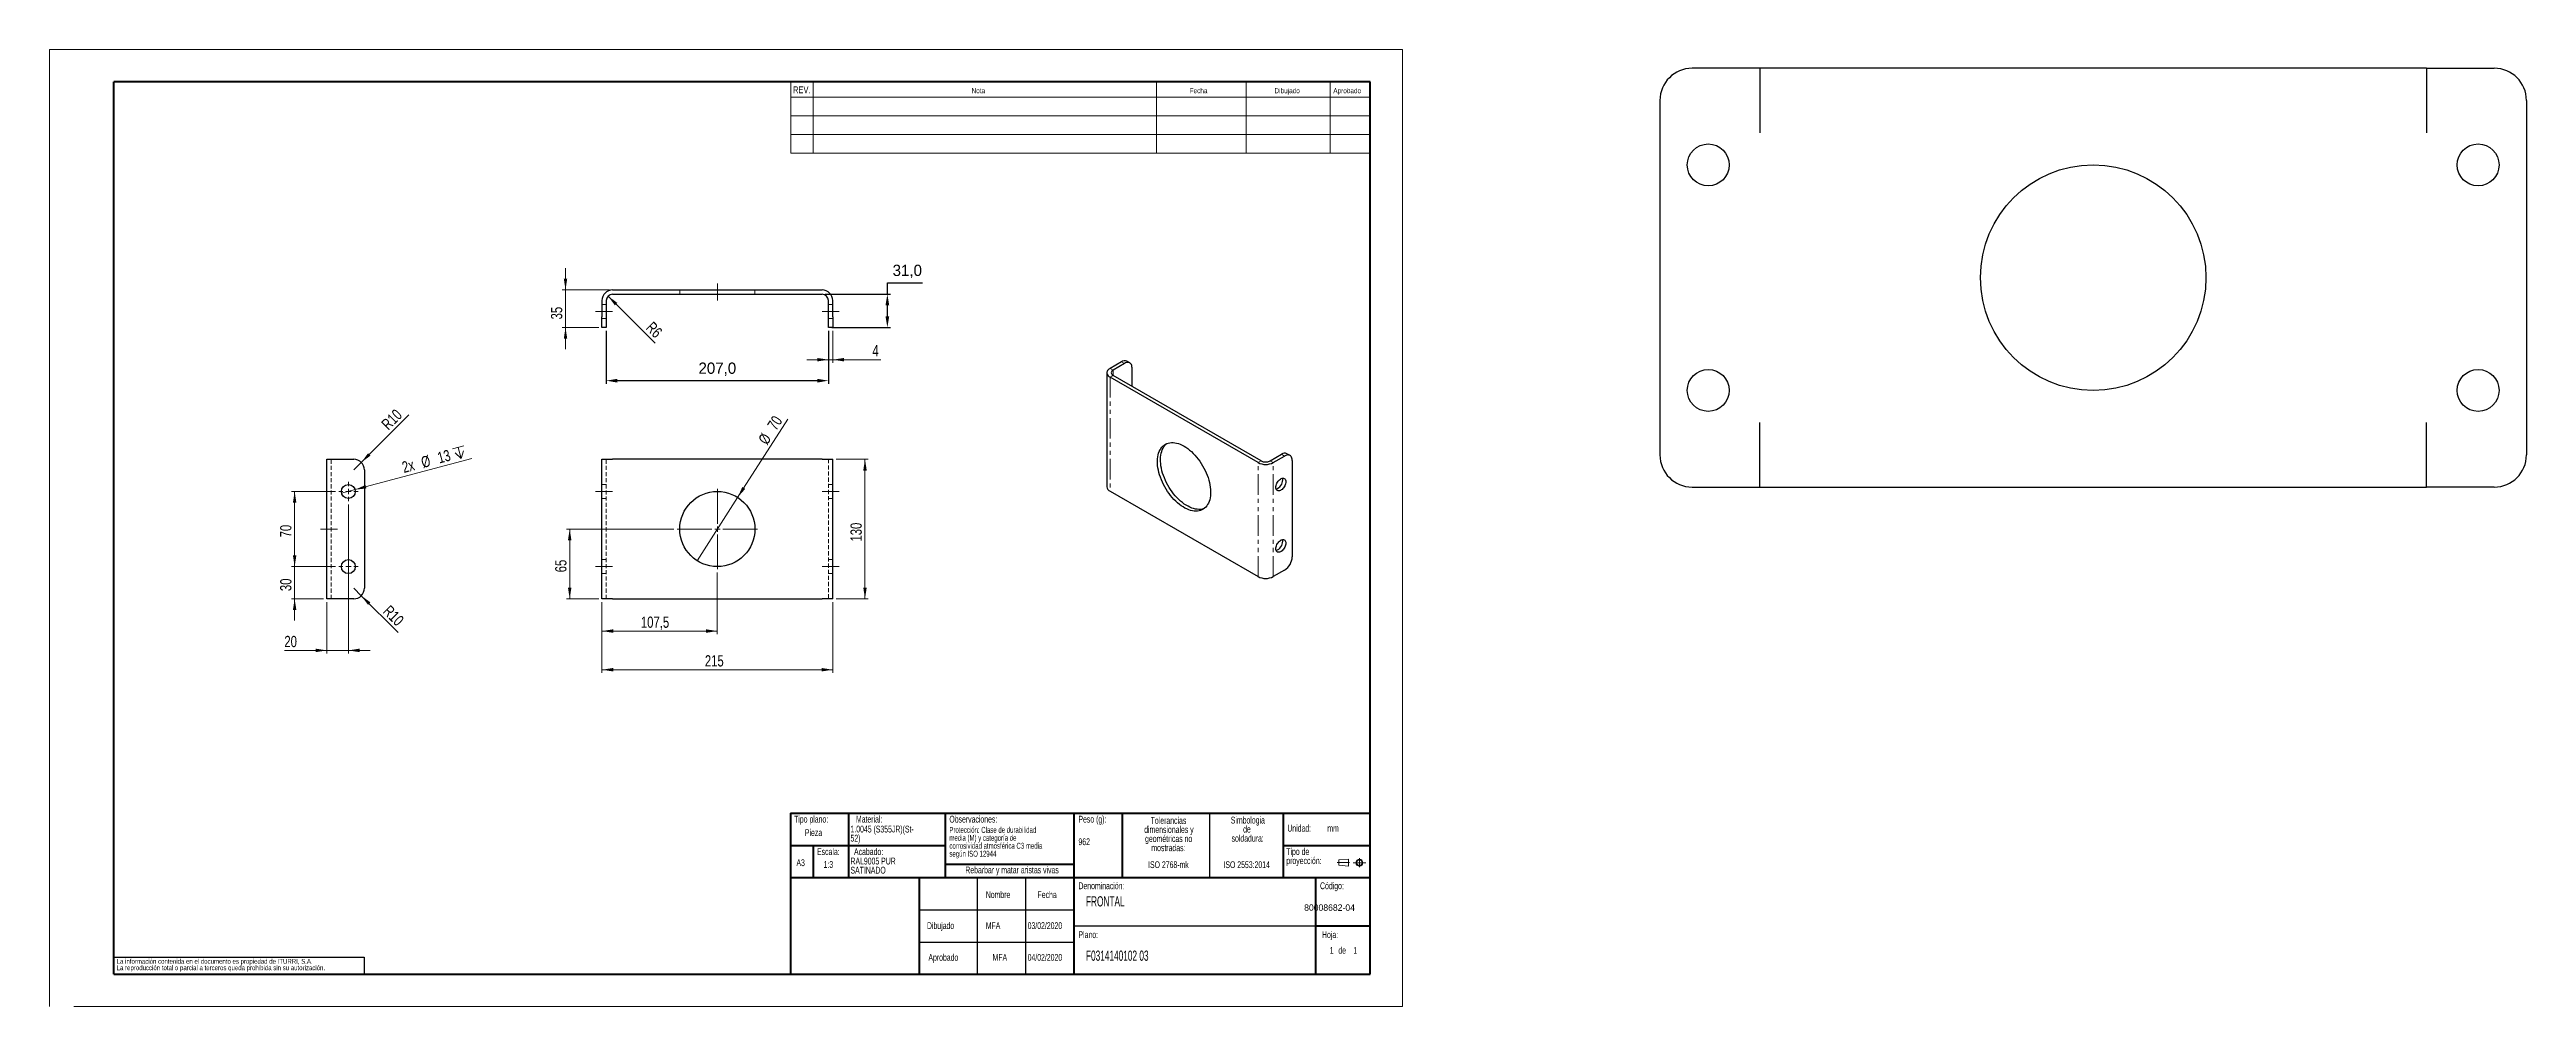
# Model space of a CAD drawing. Header units: millimetres. Extents: x 0 to 769, y 0 to 297.
import ezdxf

# ---------------------------------------------------------------- set-up
doc = ezdxf.new("R2010")
doc.units = ezdxf.units.MM
doc.header["$PDSIZE"] = -1
for name, pattern in [('CENTERX2', [20.32, 12.7, -2.54, 2.54, -2.54]), ('HIDDEN', [1.905, 1.27, -0.635]), ('PHANTOM', [12.7, 6.35, -1.27, 1.27, -1.27, 1.27, -1.27])]:
    doc.linetypes.add(name, pattern=pattern)
doc.layers.add('MARCADO', color=5, linetype='Continuous')
doc.layers.add('SLD-0', color=179, linetype='Continuous')
doc.styles.add('SLDTEXTSTYLE0', font='TXT', dxfattribs={"width": 0.605})
doc.styles.add('SLDTEXTSTYLE1', font='TXT', dxfattribs={"width": 0.75})
doc.dimstyles.new('ISO-25', dxfattribs={"dimtxt": 2.5, "dimasz": 2.5, "dimexe": 1.25, "dimexo": 0.625, "dimtad": 1, "dimtxsty": 'Standard', "dimcen": 2.5, "dimadec": 0, "dimazin": 0, "dimtfac": 1, "dimtmove": 0, "dimatfit": 3, "dimfxl": 1, "dimarcsym": 0})
doc.dimstyles.new('SLDDIMSTYLE0', dxfattribs={"dimtxt": 3.5, "dimasz": 3.5, "dimexe": 0, "dimexo": 0.0625, "dimgap": 0.875, "dimtad": 1, "dimdec": 1, "dimlfac": 3, "dimrnd": 1e-09, "dimzin": 12, "dimdsep": 46, "dimtxsty": 'SLDTEXTSTYLE1', "dimsah": 1, "dimcen": 0, "dimadec": 0, "dimazin": 3, "dimtfac": 1, "dimtdec": 1, "dimtofl": 0, "dimtmove": 1, "dimatfit": 3, "dimfxl": 1, "dimfrac": 2, "dimtolj": 1, "dimtzin": 12, "dimarcsym": 0})
doc.dimstyles.new('SLDDIMSTYLE1', dxfattribs={"dimtxt": 3.5, "dimasz": 3.5, "dimexe": 0, "dimexo": 0.0625, "dimgap": 0.875, "dimtad": 1, "dimdec": 1, "dimlfac": 3, "dimrnd": 1e-09, "dimzin": 12, "dimdsep": 46, "dimtxsty": 'SLDTEXTSTYLE1', "dimsah": 1, "dimcen": 0.09, "dimadec": 0, "dimazin": 3, "dimtfac": 1, "dimtdec": 1, "dimtmove": 0, "dimatfit": 0, "dimfxl": 1, "dimfrac": 2, "dimtolj": 1, "dimtzin": 12, "dimarcsym": 0})
doc.dimstyles.new('SLDDIMSTYLE2', dxfattribs={"dimtxt": 3.5, "dimasz": 3.5, "dimexe": 0, "dimexo": 0.0625, "dimgap": 0.875, "dimtad": 1, "dimdec": 1, "dimlfac": 3, "dimrnd": 1e-09, "dimzin": 12, "dimdsep": 46, "dimtxsty": 'SLDTEXTSTYLE1', "dimsah": 1, "dimcen": 0.09, "dimadec": 0, "dimazin": 3, "dimtfac": 1, "dimtdec": 1, "dimtofl": 0, "dimtmove": 0, "dimatfit": 3, "dimfxl": 1, "dimfrac": 2, "dimtolj": 1, "dimtzin": 12, "dimarcsym": 0})
doc.dimstyles.new('SLDDIMSTYLE3', dxfattribs={"dimtxt": 3.5, "dimasz": 3.5, "dimexe": 0, "dimexo": 0.0625, "dimgap": 0.875, "dimtad": 1, "dimdec": 1, "dimlfac": 3, "dimrnd": 1e-09, "dimzin": 12, "dimdsep": 46, "dimtxsty": 'SLDTEXTSTYLE1', "dimblk1": 'NONE', "dimsah": 1, "dimcen": 0, "dimadec": 0, "dimazin": 3, "dimtfac": 1, "dimtdec": 1, "dimtmove": 0, "dimatfit": 3, "dimldrblk": 'NONE', "dimfxl": 1, "dimfrac": 2, "dimtolj": 1, "dimtzin": 12, "dimarcsym": 0})
doc.dimstyles.new('SLDDIMSTYLE4', dxfattribs={"dimtxt": 3.5, "dimasz": 3.5, "dimexe": 0, "dimexo": 0.0625, "dimgap": 0.875, "dimtad": 1, "dimdec": 1, "dimlfac": 3, "dimrnd": 1e-09, "dimzin": 12, "dimdsep": 46, "dimtxsty": 'SLDTEXTSTYLE1', "dimsah": 1, "dimcen": 0, "dimadec": 0, "dimazin": 3, "dimtfac": 1, "dimtdec": 1, "dimtofl": 0, "dimtmove": 0, "dimatfit": 3, "dimfxl": 1, "dimfrac": 2, "dimtolj": 1, "dimtzin": 12, "dimarcsym": 0})
doc.dimstyles.new('SLDDIMSTYLE5', dxfattribs={"dimtxt": 3.5, "dimasz": 3.5, "dimexe": 0, "dimexo": 0.0625, "dimgap": 0.875, "dimtad": 1, "dimdec": 1, "dimlfac": 3, "dimrnd": 1e-09, "dimzin": 12, "dimdsep": 46, "dimtxsty": 'SLDTEXTSTYLE1', "dimblk1": 'NONE', "dimsah": 1, "dimcen": 0, "dimadec": 0, "dimazin": 3, "dimtfac": 1, "dimtdec": 1, "dimtmove": 0, "dimatfit": 3, "dimldrblk": 'NONE', "dimfxl": 1, "dimfrac": 2, "dimtolj": 1, "dimtzin": 12, "dimarcsym": 0})

# ---------------------------------------------------------------- blocks, each defined once
blk = doc.blocks.new('Bloque3')
at = {"color": 7, "linetype": 'CENTERX2', "lineweight": 18}
for p, q in [((397.92, 130.06), (394.8, 130.06)), ((398.88, 130.02), (402.16, 130.02)), ((400.52, 128.85), (400.52, 131.19))]:
    blk.add_line(p, q, dxfattribs=at)
at = {"color": 7, "linetype": 'Continuous', "lineweight": 18}
for p, q in [((397.68, 130.95), (395.23, 130.77)), ((395.23, 130.77), (395.23, 129.34)), ((397.68, 129.16), (395.23, 129.34)), ((397.68, 130.95), (397.68, 129.16))]:
    blk.add_line(p, q, dxfattribs=at)
for radius in [0.892, 0.713]:
    blk.add_circle((400.52, 130.02), radius, dxfattribs=at)
blk = doc.blocks.new('SW_NOTE_0')
at = {"layer": 'SLD-0', "color": 0, "attachment_point": 2, "style": 'SLDTEXTSTYLE0'}
for s, insert, char_height in [('dimensionales y', (7.54, -0.09), 2.1167), ('Tolerancias', (7.41, 2.73), 2.1167), ('geométricas no', (7.46, -2.92), 2.1167), ('mostradas:', (7.38, -5.74), 2.117)]:
    blk.add_mtext(s, dxfattribs=dict(at, insert=insert, char_height=char_height))
blk = doc.blocks.new('SW_NOTE_0_1')
at = {"layer": 'SLD-0', "color": 0, "attachment_point": 1, "style": 'SLDTEXTSTYLE0'}
for s, insert, char_height in [('Tipo de', (0, 2.73), 2.117), ('proyección:', (0, -0.09), 2.1167)]:
    blk.add_mtext(s, dxfattribs=dict(at, insert=insert, char_height=char_height))
blk = doc.blocks.new('SW_NOTE_0_2')
at = {"layer": 'SLD-0', "color": 0, "char_height": 2.117, "attachment_point": 2, "style": 'SLDTEXTSTYLE0'}
for s, insert in [('Simbologia', (7.11, 2.73)), ('de', (6.84, -0.09)), ('soldadura:', (7.06, -2.92))]:
    blk.add_mtext(s, dxfattribs=dict(at, insert=insert))
blk = doc.blocks.new('SW_NOTE_0_3')
at = {"layer": 'SLD-0', "color": 0, "attachment_point": 1, "style": 'SLDTEXTSTYLE0'}
for s, insert, char_height in [('52)', (0, -0.09), 2.117), ('1.0045 (S355JR)(St-', (0, 2.73), 2.1167)]:
    blk.add_mtext(s, dxfattribs=dict(at, insert=insert, char_height=char_height))
blk = doc.blocks.new('SW_NOTE_0_4')
at = {"layer": 'SLD-0', "color": 0, "char_height": 1.5, "attachment_point": 1, "style": 'SLDTEXTSTYLE1'}
for s, insert in [('La información contenida en el documento es propiedad de ITURRI, S.A.', (0, 1.93)), ('La reproducción total o parcial a terceros queda prohibida sin su autorización.', (0, -0.07))]:
    blk.add_mtext(s, dxfattribs=dict(at, insert=insert))
blk = doc.blocks.new('SW_NOTE_0_5')
at = {"layer": 'SLD-0', "color": 0, "attachment_point": 1, "style": 'SLDTEXTSTYLE0'}
for s, insert, char_height in [('RAL9005 PUR', (0, 2.73), 2.1167), ('SATINADO', (0, -0.09), 2.117)]:
    blk.add_mtext(s, dxfattribs=dict(at, insert=insert, char_height=char_height))
blk = doc.blocks.new('SW_NOTE_0_6')
at = {"layer": 'SLD-0', "color": 0, "attachment_point": 2, "style": 'SLDTEXTSTYLE0'}
for s, insert, char_height in [('dimensionales y', (7.54, -0.09), 2.1167), ('Tolerancias', (7.41, 2.73), 2.1167), ('geométricas no', (7.46, -2.92), 2.1167), ('mostradas:', (7.38, -5.74), 2.117)]:
    blk.add_mtext(s, dxfattribs=dict(at, insert=insert, char_height=char_height))
blk = doc.blocks.new('SW_NOTE_0_7')
at = {"layer": 'SLD-0', "color": 0, "attachment_point": 1, "style": 'SLDTEXTSTYLE0'}
for s, insert, char_height in [('Tipo de', (0, 2.73), 2.117), ('proyección:', (0, -0.09), 2.1167)]:
    blk.add_mtext(s, dxfattribs=dict(at, insert=insert, char_height=char_height))
blk = doc.blocks.new('SW_NOTE_0_8')
at = {"layer": 'SLD-0', "color": 0, "char_height": 2.117, "attachment_point": 2, "style": 'SLDTEXTSTYLE0'}
for s, insert in [('Simbologia', (7.11, 2.73)), ('de', (6.84, -0.09)), ('soldadura:', (7.06, -2.92))]:
    blk.add_mtext(s, dxfattribs=dict(at, insert=insert))
blk = doc.blocks.new('SW_NOTE_0_9')
at = {"layer": 'SLD-0', "color": 0, "attachment_point": 1, "style": 'SLDTEXTSTYLE0'}
for s, insert, char_height in [('52)', (0, -0.09), 2.117), ('1.0045 (S355JR)(St-', (0, 2.73), 2.1167)]:
    blk.add_mtext(s, dxfattribs=dict(at, insert=insert, char_height=char_height))
blk = doc.blocks.new('SW_NOTE_0_10')
at = {"layer": 'SLD-0', "color": 0, "char_height": 1.5, "attachment_point": 1, "style": 'SLDTEXTSTYLE1'}
for s, insert in [('La información contenida en el documento es propiedad de ITURRI, S.A.', (0, 1.93)), ('La reproducción total o parcial a terceros queda prohibida sin su autorización.', (0, -0.07))]:
    blk.add_mtext(s, dxfattribs=dict(at, insert=insert))
blk = doc.blocks.new('SW_NOTE_0_11')
at = {"layer": 'SLD-0', "color": 0, "attachment_point": 1, "style": 'SLDTEXTSTYLE0'}
for s, insert, char_height in [('RAL9005 PUR', (0, 2.73), 2.1167), ('SATINADO', (0, -0.09), 2.117)]:
    blk.add_mtext(s, dxfattribs=dict(at, insert=insert, char_height=char_height))
blk = doc.blocks.new('SW_NOTE_0_12')
at = {"layer": 'SLD-0', "color": 0, "char_height": 1.8521, "attachment_point": 1, "style": 'SLDTEXTSTYLE0'}
for s, insert in [('media (M) y categoría de', (0, -0.08)), ('Protección: Clase de durabilidad', (0, 2.39)), ('según ISO 12944', (0, -5.02)), ('corrosividad atmosférica C3 media', (0, -2.55))]:
    blk.add_mtext(s, dxfattribs=dict(at, insert=insert))
blk = doc.blocks.new('_D')
at = {"color": 7, "linetype": 'Continuous', "lineweight": 0, "transparency": 16777216}
blk.add_line((173.39, 220.48), (187.99, 205.83), dxfattribs=at)
at = {"color": 7, "linetype": 'Continuous', "lineweight": 18, "transparency": 16777216}
blk.add_solid([(173.39, 220.48), (175.48, 217.62), (176.24, 218.38)], dxfattribs=at)
at = {"color": 7, "linetype": 'Continuous', "lineweight": 18, "transparency": 16777216, "insert": (187.35, 212.85), "char_height": 3.5, "attachment_point": 1, "rotation": 315, "style": 'SLDTEXTSTYLE1'}
blk.add_mtext('R6', dxfattribs=at)
blk = doc.blocks.new('_D_1')
at = {"color": 7, "linetype": 'Continuous', "lineweight": 0, "transparency": 16777216}
for p, q in [((241.8, 209.74), (241.8, 199.74)), ((243.14, 209.74), (243.14, 199.74)), ((241.8, 200.74), (235.07, 200.74)), ((241.8, 200.74), (243.14, 200.74)), ((243.14, 200.74), (258.01, 200.74))]:
    blk.add_line(p, q, dxfattribs=at)
at = {"color": 7, "linetype": 'Continuous', "lineweight": 18, "transparency": 16777216}
for points in [[(241.8, 200.74), (238.3, 201.27), (238.3, 200.2)], [(243.14, 200.74), (246.64, 200.2), (246.64, 201.27)]]:
    blk.add_solid(points, dxfattribs=at)
at = {"color": 7, "linetype": 'Continuous', "lineweight": 18, "transparency": 16777216, "insert": (255.42, 205.25), "char_height": 3.5, "attachment_point": 1, "style": 'SLDTEXTSTYLE1'}
blk.add_mtext('4', dxfattribs=at)
blk = doc.blocks.new('_D_2')
at = {"color": 7, "linetype": 'Continuous', "lineweight": 0, "transparency": 16777216}
for p, q in [((160.17, 222.4), (160.17, 229.13)), ((173.8, 222.4), (159.17, 222.4)), ((160.17, 222.4), (160.17, 210.74)), ((170.47, 210.74), (159.17, 210.74)), ((160.17, 210.74), (160.17, 204.01))]:
    blk.add_line(p, q, dxfattribs=at)
at = {"color": 7, "linetype": 'Continuous', "lineweight": 18, "transparency": 16777216}
for points in [[(160.17, 222.4), (160.71, 225.9), (159.64, 225.9)], [(160.17, 210.74), (159.64, 207.24), (160.71, 207.24)]]:
    blk.add_solid(points, dxfattribs=at)
at = {"color": 7, "linetype": 'Continuous', "lineweight": 18, "transparency": 16777216, "insert": (155.66, 213.24), "char_height": 3.5, "attachment_point": 1, "rotation": 90, "style": 'SLDTEXTSTYLE1'}
blk.add_mtext('35', dxfattribs=at)
blk = doc.blocks.new('_D_3')
at = {"color": 7, "linetype": 'Continuous', "lineweight": 0, "transparency": 16777216}
for p, q in [((244.14, 169.84), (254.14, 169.84)), ((253.14, 169.84), (253.14, 126.51)), ((244.14, 126.51), (254.14, 126.51))]:
    blk.add_line(p, q, dxfattribs=at)
at = {"color": 7, "linetype": 'Continuous', "lineweight": 18, "transparency": 16777216}
for points in [[(253.14, 169.84), (252.6, 166.34), (253.68, 166.34)], [(253.14, 126.51), (253.68, 130.01), (252.6, 130.01)]]:
    blk.add_solid(points, dxfattribs=at)
at = {"color": 7, "linetype": 'Continuous', "lineweight": 18, "transparency": 16777216, "insert": (248.63, 144.29), "char_height": 3.5, "attachment_point": 1, "rotation": 90, "style": 'SLDTEXTSTYLE1'}
blk.add_mtext('130', dxfattribs=at)
blk = doc.blocks.new('_D_4')
at = {"color": 7, "linetype": 'Continuous', "lineweight": 0, "transparency": 16777216}
for p, q in [((171.47, 125.51), (171.47, 103.51)), ((243.14, 125.51), (243.14, 103.51)), ((171.47, 104.51), (243.14, 104.51))]:
    blk.add_line(p, q, dxfattribs=at)
at = {"color": 7, "linetype": 'Continuous', "lineweight": 18, "transparency": 16777216}
for points in [[(171.47, 104.51), (174.97, 103.97), (174.97, 105.05)], [(243.14, 104.51), (239.64, 105.05), (239.64, 103.97)]]:
    blk.add_solid(points, dxfattribs=at)
at = {"color": 7, "linetype": 'Continuous', "lineweight": 18, "transparency": 16777216, "insert": (203.43, 109.02), "char_height": 3.5, "attachment_point": 1, "style": 'SLDTEXTSTYLE1'}
blk.add_mtext('215', dxfattribs=at)
blk = doc.blocks.new('_D_5')
at = {"color": 7, "linetype": 'Continuous', "lineweight": 0, "transparency": 16777216}
for p, q in [((193.8, 148.17), (160.47, 148.17)), ((161.47, 148.17), (161.47, 126.51)), ((170.47, 126.51), (160.47, 126.51))]:
    blk.add_line(p, q, dxfattribs=at)
at = {"color": 7, "linetype": 'Continuous', "lineweight": 18, "transparency": 16777216}
for points in [[(161.47, 148.17), (160.93, 144.67), (162.01, 144.67)], [(161.47, 126.51), (162.01, 130.01), (160.93, 130.01)]]:
    blk.add_solid(points, dxfattribs=at)
at = {"color": 7, "linetype": 'Continuous', "lineweight": 18, "transparency": 16777216, "insert": (156.96, 134.75), "char_height": 3.5, "attachment_point": 1, "rotation": 90, "style": 'SLDTEXTSTYLE1'}
blk.add_mtext('65', dxfattribs=at)
blk = doc.blocks.new('_D_6')
at = {"color": 7, "linetype": 'Continuous', "lineweight": 0, "transparency": 16777216}
for p, q in [((207.3, 134.67), (207.3, 115.51)), ((171.47, 125.51), (171.47, 115.51)), ((171.47, 116.51), (207.3, 116.51))]:
    blk.add_line(p, q, dxfattribs=at)
at = {"color": 7, "linetype": 'Continuous', "lineweight": 18, "transparency": 16777216}
for points in [[(171.47, 116.51), (174.97, 115.97), (174.97, 117.05)], [(207.3, 116.51), (203.8, 117.05), (203.8, 115.97)]]:
    blk.add_solid(points, dxfattribs=at)
at = {"color": 7, "linetype": 'Continuous', "lineweight": 18, "transparency": 16777216, "insert": (183.57, 121.02), "char_height": 3.5, "attachment_point": 1, "style": 'SLDTEXTSTYLE1'}
blk.add_mtext('107,5', dxfattribs=at)
blk = doc.blocks.new('_D_7')
at = {"color": 7, "linetype": 'Continuous', "lineweight": 0, "transparency": 16777216}
for q in [(229.23, 182.31), (201, 138.36)]:
    blk.add_line((213.61, 157.99), q, dxfattribs=at)
at = {"color": 7, "linetype": 'Continuous', "lineweight": 18, "transparency": 16777216}
blk.add_solid([(213.61, 157.99), (215.95, 160.64), (215.05, 161.23)], dxfattribs=at)
at = {"color": 7, "linetype": 'Continuous', "lineweight": 18, "transparency": 16777216, "char_height": 3.5, "attachment_point": 1, "rotation": 57.28274, "style": 'SLDTEXTSTYLE1'}
for s, insert in [('%%c', (219.8, 175.95)), ('70', (222.61, 180.42))]:
    blk.add_mtext(s, dxfattribs=dict(at, insert=insert))
blk = doc.blocks.new('_None')
blk = doc.blocks.new('SW_CENTERMARKSYMBOL_0')
at = {"color": 0, "linetype": 'Continuous', "lineweight": 18}
for p, q in [((0, 1.67), (0, 12.5)), ((-1.67, 0), (-12.5, 0)), ((0, 0), (-0.83, 0)), ((0, 0), (0, 0.83)), ((0, 0), (0, -0.83)), ((0, 0), (0.83, 0)), ((1.67, 0), (12.5, 0)), ((0, -1.67), (0, -12.5))]:
    blk.add_line(p, q, dxfattribs=at)
blk = doc.blocks.new('_D_8')
at = {"color": 7, "linetype": 'Continuous', "lineweight": 0, "transparency": 16777216}
for q in [(94.42, 129.84), (108.24, 116.02)]:
    blk.add_line((96.78, 127.48), q, dxfattribs=at)
at = {"color": 7, "linetype": 'Continuous', "lineweight": 18, "transparency": 16777216}
blk.add_solid([(96.78, 127.48), (98.88, 124.63), (99.64, 125.39)], dxfattribs=at)
at = {"color": 7, "linetype": 'Continuous', "lineweight": 18, "transparency": 16777216, "insert": (105.74, 124.84), "char_height": 3.5, "attachment_point": 1, "rotation": 315, "style": 'SLDTEXTSTYLE1'}
blk.add_mtext('R10', dxfattribs=at)
blk = doc.blocks.new('SW_SYMBOL_HOLE_DEPTH')
at = {"color": 0, "linetype": 'Continuous', "lineweight": 18}
for p, q in [((0, 875), (800, 875)), ((100, 555), (400, 75)), ((400, 875), (400, 75)), ((700, 555), (400, 75))]:
    blk.add_line(p, q, dxfattribs=at)
blk = doc.blocks.new('_D_9')
at = {"color": 7, "linetype": 'Continuous', "lineweight": 0, "transparency": 16777216}
for q in [(131.11, 170.12), (90.67, 159.28)]:
    blk.add_line((94.85, 160.4), q, dxfattribs=at)
at = {"color": 7, "linetype": 'Continuous', "lineweight": 18, "transparency": 16777216}
blk.add_solid([(94.85, 160.4), (98.37, 160.79), (98.09, 161.83)], dxfattribs=at)
at = {"color": 7, "linetype": 'Continuous', "lineweight": 18, "transparency": 16777216, "xscale": 0.004470703125, "yscale": 0.004470703125, "zscale": 0.004470703125, "rotation": 15.00000000000001}
blk.add_blockref('SW_SYMBOL_HOLE_DEPTH', (126.15, 169.28), dxfattribs=at)
at = {"color": 7, "linetype": 'Continuous', "lineweight": 18, "transparency": 16777216, "char_height": 3.5, "attachment_point": 1, "rotation": 15, "style": 'SLDTEXTSTYLE1'}
for s, insert in [('2x', (109.09, 168.93)), ('%%c', (115.02, 170.46)), ('13', (120.1, 171.88))]:
    blk.add_mtext(s, dxfattribs=dict(at, insert=insert))
blk = doc.blocks.new('_D_10')
at = {"color": 7, "linetype": 'Continuous', "lineweight": 0, "transparency": 16777216}
for q in [(111.55, 183.63), (94.42, 166.51)]:
    blk.add_line((96.78, 168.86), q, dxfattribs=at)
at = {"color": 7, "linetype": 'Continuous', "lineweight": 18, "transparency": 16777216}
blk.add_solid([(96.78, 168.86), (99.64, 170.96), (98.88, 171.72)], dxfattribs=at)
at = {"color": 7, "linetype": 'Continuous', "lineweight": 18, "transparency": 16777216, "insert": (102.71, 181.14), "char_height": 3.5, "attachment_point": 1, "rotation": 45, "style": 'SLDTEXTSTYLE1'}
blk.add_mtext('R10', dxfattribs=at)
blk = doc.blocks.new('_D_11')
at = {"color": 7, "linetype": 'Continuous', "lineweight": 0, "transparency": 16777216}
for p, q in [((76.09, 136.51), (76.09, 143.24)), ((88.76, 136.51), (75.09, 136.51)), ((76.09, 126.51), (76.09, 136.51)), ((85.09, 126.51), (75.09, 126.51)), ((76.09, 126.51), (76.09, 119.78))]:
    blk.add_line(p, q, dxfattribs=at)
at = {"color": 7, "linetype": 'Continuous', "lineweight": 18, "transparency": 16777216}
for points in [[(76.09, 136.51), (76.63, 140.01), (75.55, 140.01)], [(76.09, 126.51), (75.55, 123.01), (76.63, 123.01)]]:
    blk.add_solid(points, dxfattribs=at)
at = {"color": 7, "linetype": 'Continuous', "lineweight": 18, "transparency": 16777216, "insert": (71.58, 128.92), "char_height": 3.5, "attachment_point": 1, "rotation": 90, "style": 'SLDTEXTSTYLE1'}
blk.add_mtext('30', dxfattribs=at)
blk = doc.blocks.new('_D_12')
at = {"color": 7, "linetype": 'Continuous', "lineweight": 0, "transparency": 16777216}
for p, q in [((88.76, 159.84), (75.09, 159.84)), ((76.09, 136.51), (76.09, 159.84)), ((88.76, 136.51), (75.09, 136.51))]:
    blk.add_line(p, q, dxfattribs=at)
at = {"color": 7, "linetype": 'Continuous', "lineweight": 18, "transparency": 16777216}
for points in [[(76.09, 159.84), (75.55, 156.34), (76.63, 156.34)], [(76.09, 136.51), (76.63, 140.01), (75.55, 140.01)]]:
    blk.add_solid(points, dxfattribs=at)
at = {"color": 7, "linetype": 'Continuous', "lineweight": 18, "transparency": 16777216, "insert": (71.58, 145.59), "char_height": 3.5, "attachment_point": 1, "rotation": 90, "style": 'SLDTEXTSTYLE1'}
blk.add_mtext('70', dxfattribs=at)
blk = doc.blocks.new('_D_13')
at = {"color": 7, "linetype": 'Continuous', "lineweight": 0, "transparency": 16777216}
for p, q in [((92.76, 155.84), (92.76, 109.51)), ((86.09, 125.51), (86.09, 109.51)), ((86.09, 110.51), (72.9, 110.51)), ((86.09, 110.51), (92.76, 110.51)), ((92.76, 110.51), (99.49, 110.51))]:
    blk.add_line(p, q, dxfattribs=at)
at = {"color": 7, "linetype": 'Continuous', "lineweight": 18, "transparency": 16777216}
for points in [[(86.09, 110.51), (82.59, 111.05), (82.59, 109.97)], [(92.76, 110.51), (96.26, 109.97), (96.26, 111.05)]]:
    blk.add_solid(points, dxfattribs=at)
at = {"color": 7, "linetype": 'Continuous', "lineweight": 18, "transparency": 16777216, "insert": (72.9, 115.02), "char_height": 3.5, "attachment_point": 1, "style": 'SLDTEXTSTYLE1'}
blk.add_mtext('20', dxfattribs=at)
blk = doc.blocks.new('SW_CENTERMARKSYMBOL_1')
at = {"color": 0, "linetype": 'Continuous', "lineweight": 18}
for p, q in [((-1.67, 0), (-3, 0)), ((0, 0), (-0.83, 0)), ((0, 1.67), (0, 3)), ((0, 0), (0, 0.83)), ((0, 0), (0, -0.83)), ((0, 0), (0.83, 0)), ((1.67, 0), (3, 0)), ((0, -1.67), (0, -3))]:
    blk.add_line(p, q, dxfattribs=at)
blk = doc.blocks.new('SW_CENTERMARKSYMBOL_2')
at = {"color": 0, "linetype": 'Continuous', "lineweight": 18}
for p, q in [((-1.67, 0), (-3, 0)), ((0, 0), (-0.83, 0)), ((0, 1.67), (0, 3)), ((0, 0), (0, 0.83)), ((0, 0), (0, -0.83)), ((0, 0), (0.83, 0)), ((1.67, 0), (3, 0)), ((0, -1.67), (0, -3))]:
    blk.add_line(p, q, dxfattribs=at)
blk = doc.blocks.new('*D34')
at = {"layer": 'Defpoints', "color": 0, "transparency": 16777216}
for p in [(172.8, 210.74), (241.8, 210.74), (241.8, 194.23)]:
    blk.add_point(p, dxfattribs=at)
at = {"layer": 'MARCADO', "color": 0, "lineweight": -2, "transparency": 16777216}
for p, q in [((172.8, 209.74), (172.8, 193.23)), ((241.8, 209.74), (241.8, 193.23)), ((176.3, 194.23), (238.3, 194.23))]:
    blk.add_line(p, q, dxfattribs=at)
at = {"layer": 'MARCADO', "color": 0, "transparency": 16777216}
for points in [[(176.3, 194.81), (176.3, 193.64), (172.8, 194.23)], [(238.3, 194.81), (238.3, 193.64), (241.8, 194.23)]]:
    blk.add_solid(points, dxfattribs=at)
at = {"layer": 'MARCADO', "color": 0, "transparency": 16777216, "insert": (207.3, 197.79), "char_height": 3.5, "attachment_point": 5}
blk.add_mtext('207,0', dxfattribs=at)
blk = doc.blocks.new('*D35')
at = {"layer": 'Defpoints', "color": 0, "transparency": 16777216}
for p in [(239.8, 221.07), (260.08, 221.07), (241.8, 210.74)]:
    blk.add_point(p, dxfattribs=at)
at = {"layer": 'MARCADO', "color": 0, "lineweight": -2, "transparency": 16777216}
for p, q in [((260.08, 221.07), (260.08, 224.57)), ((260.08, 224.57), (270.94, 224.57)), ((240.8, 221.07), (261.08, 221.07)), ((260.08, 214.24), (260.08, 217.57)), ((242.8, 210.74), (261.08, 210.74))]:
    blk.add_line(p, q, dxfattribs=at)
at = {"layer": 'MARCADO', "color": 0, "transparency": 16777216}
for points in [[(259.5, 217.57), (260.66, 217.57), (260.08, 221.07)], [(259.5, 214.24), (260.66, 214.24), (260.08, 210.74)]]:
    blk.add_solid(points, dxfattribs=at)
at = {"layer": 'MARCADO', "color": 0, "transparency": 16777216, "insert": (266.27, 228.14), "char_height": 3.5, "attachment_point": 5}
blk.add_mtext('31,0', dxfattribs=at)

msp = doc.modelspace()

# ---------------------------------------------------------------- linework, layer by layer
at = {"color": 7, "linetype": 'Continuous', "lineweight": 18}
for p, q in [((0, 297), (420, 297)), ((0, 297), (0, -0.001)), ((420, 297), (420, 0)), ((230.091, 287), (410, 287)), ((230.091, 287), (230.091, 264.866)), ((237.034, 287), (237.034, 264.866)), ((343.657, 287), (343.657, 264.866)), ((371.462, 287), (371.462, 264.866)), ((397.513, 287), (397.513, 264.866)), ((410, 287), (410, 264.866)), ((230.091, 282.266), (410, 282.266)), ((230.091, 276.466), (410, 276.466)), ((230.091, 270.666), (410, 270.666)), ((230.091, 264.866), (410, 264.866)), ((7.531, 0), (420, 0))]:
    msp.add_line(p, q, dxfattribs=at)
at = {"color": 7, "linetype": 'Continuous', "lineweight": 50}
for p, q in [((410, 287), (20, 287)), ((20, 10), (20, 287)), ((410, 10), (410, 287)), ((230, 60), (410, 60)), ((230, 60), (230, 10)), ((20, 10), (410, 10))]:
    msp.add_line(p, q, dxfattribs=at)
at = {"color": 7, "linetype": 'Continuous', "lineweight": 25}
for p, q in [((530.9, 291.197), (509.9, 291.197)), ((737.9, 291.197), (530.9, 291.197)), ((737.9, 291.197), (758.9, 291.197)), ((499.9, 281.197), (499.9, 171.197)), ((768.9, 281.197), (768.9, 171.197)), ((171.471, 219.07), (171.471, 214.07)), ((172.804, 219.07), (172.804, 214.07)), ((174.804, 222.403), (239.804, 222.403)), ((174.804, 221.07), (239.804, 221.07)), ((241.804, 214.07), (241.804, 219.07)), ((243.138, 214.07), (243.138, 219.07)), ((171.471, 210.736), (171.471, 214.07)), ((172.804, 210.736), (171.471, 210.736)), ((172.804, 214.07), (172.804, 210.736)), ((241.804, 210.736), (241.804, 214.07)), ((243.138, 210.736), (241.804, 210.736)), ((243.138, 214.07), (243.138, 210.736)), ((332.731, 200.094), (329.196, 198.053)), ((335.341, 199.715), (334.398, 200.259)), ((328.219, 196.692), (328.219, 161.309)), ((375.158, 168.798), (329.196, 195.332)), ((333.674, 199.55), (330.139, 197.509)), ((376.1, 169.343), (330.139, 195.876)), ((336.031, 192.474), (336.031, 198.189)), ((86.092, 126.507), (86.092, 169.841)), ((86.092, 169.841), (89.425, 169.841)), ((89.425, 169.841), (94.425, 169.841)), ((171.471, 126.507), (171.471, 169.841)), ((171.471, 169.841), (174.804, 169.841)), ((239.804, 169.841), (174.804, 169.841)), ((239.804, 169.841), (243.138, 169.841)), ((243.138, 126.507), (243.138, 169.841)), ((378.929, 169.343), (382.464, 171.384)), ((379.872, 168.798), (383.407, 170.839)), ((385.074, 171.004), (384.131, 171.549)), ((385.764, 169.478), (385.764, 139.538)), ((97.758, 166.507), (97.758, 129.841)), ((329.196, 159.948), (375.158, 133.415)), ((509.9, 161.197), (530.9, 161.197)), ((530.9, 161.197), (737.9, 161.197)), ((758.9, 161.197), (737.9, 161.197)), ((383.407, 135.456), (379.872, 133.415)), ((89.425, 126.507), (86.092, 126.507)), ((94.425, 126.507), (89.425, 126.507)), ((174.804, 126.507), (171.471, 126.507)), ((174.804, 126.507), (239.804, 126.507)), ((243.138, 126.507), (239.804, 126.507))]:
    msp.add_line(p, q, dxfattribs=at)
at = {"color": 7, "linetype": 'CENTERX2', "lineweight": 18}
for p, q in [((207.304, 224.403), (207.304, 219.07)), ((174.804, 215.736), (169.471, 215.736)), ((245.138, 215.736), (239.804, 215.736)), ((174.804, 159.841), (169.471, 159.841)), ((245.138, 159.841), (239.804, 159.841)), ((84.092, 148.174), (89.425, 148.174)), ((174.804, 136.507), (169.471, 136.507)), ((245.138, 136.507), (239.804, 136.507))]:
    msp.add_line(p, q, dxfattribs=at)
at = {"color": 7, "linetype": 'HIDDEN', "lineweight": 18}
for p, q in [((172.804, 217.903), (171.471, 217.903)), ((195.638, 222.403), (195.638, 221.07)), ((218.971, 221.07), (218.971, 222.403)), ((243.138, 217.903), (241.804, 217.903)), ((171.471, 213.57), (172.804, 213.57)), ((241.804, 213.57), (243.138, 213.57)), ((87.425, 126.507), (87.425, 169.841)), ((172.804, 126.507), (172.804, 169.841)), ((241.804, 169.841), (241.804, 126.507)), ((172.804, 162.007), (171.471, 162.007)), ((243.138, 162.007), (241.804, 162.007)), ((87.425, 159.841), (86.092, 159.841)), ((171.471, 157.674), (172.804, 157.674)), ((241.804, 157.674), (243.138, 157.674)), ((172.804, 138.674), (171.471, 138.674)), ((243.138, 138.674), (241.804, 138.674)), ((86.092, 136.507), (87.425, 136.507)), ((171.471, 134.341), (172.804, 134.341)), ((241.804, 134.341), (243.138, 134.341))]:
    msp.add_line(p, q, dxfattribs=at)
at = {"color": 8, "linetype": 'PHANTOM', "lineweight": 18}
for p, q in [((333.674, 199.55), (332.731, 200.094)), ((330.139, 197.509), (329.196, 198.053)), ((330.139, 195.876), (329.196, 195.332)), ((329.196, 195.332), (329.196, 159.948)), ((330.139, 195.876), (330.139, 197.509)), ((376.1, 169.343), (375.158, 168.798)), ((378.929, 169.343), (379.872, 168.798)), ((383.407, 170.839), (382.464, 171.384)), ((375.158, 133.415), (375.158, 168.798)), ((379.872, 133.415), (379.872, 168.798))]:
    msp.add_line(p, q, dxfattribs=at)
at = {"color": 7, "linetype": 'Continuous', "lineweight": 25, "flags": 128}
for points in [[(329.196, 198.053), (328.884, 197.845), (328.627, 197.614), (328.43, 197.365), (328.296, 197.101), (328.228, 196.83), (328.228, 196.555), (328.296, 196.283), (328.43, 196.02), (328.627, 195.77), (328.884, 195.539), (329.196, 195.332)], [(336.031, 198.189), (336.007, 198.562), (335.936, 198.9), (335.818, 199.196), (335.657, 199.444), (335.455, 199.639), (335.218, 199.776), (334.948, 199.853), (334.653, 199.869), (334.338, 199.823), (334.01, 199.716), (333.674, 199.55)], [(352.177, 173.9), (352.759, 173.54), (353.338, 173.135), (353.911, 172.686), (354.475, 172.195), (355.029, 171.666), (355.568, 171.1), (356.09, 170.501), (356.592, 169.871), (357.073, 169.214), (357.529, 168.533), (357.958, 167.831), (358.359, 167.112), (358.729, 166.379), (359.066, 165.636), (359.369, 164.887), (359.636, 164.135), (359.866, 163.385), (360.058, 162.639), (360.21, 161.902), (360.322, 161.178), (360.394, 160.469), (360.425, 159.78), (360.415, 159.113), (360.363, 158.473), (360.271, 157.862), (360.139, 157.284), (359.967, 156.741), (359.756, 156.236), (359.507, 155.772), (359.222, 155.35), (358.902, 154.973), (358.548, 154.644), (358.162, 154.362), (357.747, 154.131), (357.304, 153.95), (356.835, 153.822), (356.343, 153.746), (355.831, 153.723), (355.3, 153.753), (354.754, 153.836), (354.194, 153.971), (353.625, 154.159), (353.049, 154.397), (352.468, 154.685), (351.886, 155.021), (351.305, 155.404), (350.728, 155.831), (350.159, 156.301), (349.6, 156.811), (349.053, 157.359), (348.523, 157.942), (348.01, 158.557), (347.518, 159.201), (347.049, 159.87), (346.606, 160.562), (346.191, 161.273), (345.805, 162), (345.452, 162.738), (345.131, 163.484), (344.846, 164.235), (344.598, 164.987), (344.387, 165.735), (344.215, 166.477), (344.082, 167.208), (343.99, 167.925), (343.939, 168.625), (343.928, 169.303), (343.959, 169.957), (344.031, 170.583), (344.143, 171.177), (344.296, 171.738), (344.487, 172.263), (344.717, 172.748), (344.984, 173.191), (345.287, 173.59), (345.624, 173.944), (345.994, 174.25), (346.395, 174.506), (346.825, 174.712), (347.281, 174.867), (347.761, 174.969), (348.264, 175.019), (348.786, 175.015), (349.325, 174.959), (349.878, 174.849), (350.443, 174.688), (351.016, 174.475), (351.595, 174.212), (352.177, 173.9)], [(358.462, 154.575), (358.247, 154.495), (357.778, 154.366), (357.286, 154.29), (356.774, 154.267), (356.243, 154.297), (355.696, 154.38), (355.137, 154.516), (354.568, 154.703), (353.991, 154.941), (353.411, 155.229), (352.828, 155.565), (352.248, 155.948), (351.671, 156.375), (351.102, 156.845), (350.543, 157.356), (349.996, 157.903), (349.465, 158.486), (348.953, 159.101), (348.461, 159.745), (347.992, 160.414), (347.549, 161.107), (347.134, 161.818), (346.748, 162.544), (346.394, 163.282), (346.074, 164.029), (345.789, 164.78), (345.54, 165.531), (345.329, 166.28), (345.157, 167.021), (345.025, 167.753), (344.933, 168.47), (344.881, 169.169), (344.871, 169.847), (344.902, 170.501), (344.974, 171.127), (345.086, 171.722), (345.238, 172.283), (345.43, 172.807), (345.66, 173.292), (345.927, 173.735), (346.23, 174.135), (346.567, 174.488), (346.834, 174.716)], [(385.764, 169.478), (385.74, 169.852), (385.669, 170.19), (385.551, 170.486), (385.39, 170.734), (385.189, 170.928), (384.951, 171.066), (384.682, 171.143), (384.386, 171.159), (384.071, 171.112), (383.743, 171.005), (383.407, 170.839)], [(383.761, 162.878), (383.74, 162.575), (383.678, 162.256), (383.576, 161.929), (383.438, 161.605), (383.266, 161.291), (383.067, 160.996), (382.844, 160.729), (382.605, 160.496), (382.355, 160.304), (382.102, 160.157), (381.853, 160.061), (381.613, 160.018), (381.391, 160.029), (381.191, 160.093), (381.02, 160.209), (380.881, 160.374), (380.78, 160.583), (380.718, 160.83), (380.697, 161.109), (380.718, 161.412), (380.78, 161.732), (380.881, 162.058), (381.02, 162.382), (381.191, 162.696), (381.391, 162.991), (381.613, 163.258), (381.853, 163.492), (382.102, 163.684), (382.355, 163.83), (382.605, 163.926), (382.844, 163.969), (383.067, 163.958), (383.266, 163.894), (383.438, 163.778), (383.576, 163.613), (383.678, 163.405), (383.74, 163.157), (383.761, 162.878)], [(383.761, 143.825), (383.74, 143.522), (383.678, 143.203), (383.576, 142.877), (383.438, 142.552), (383.266, 142.238), (383.067, 141.944), (382.844, 141.676), (382.605, 141.443), (382.355, 141.251), (382.102, 141.105), (381.853, 141.009), (381.613, 140.966), (381.391, 140.976), (381.191, 141.04), (381.02, 141.156), (380.881, 141.321), (380.78, 141.53), (380.718, 141.777), (380.697, 142.057), (380.718, 142.36), (380.78, 142.679), (380.881, 143.005), (381.02, 143.33), (381.191, 143.644), (381.391, 143.938), (381.613, 144.206), (381.853, 144.439), (382.102, 144.631), (382.355, 144.777), (382.605, 144.873), (382.844, 144.916), (383.067, 144.906), (383.266, 144.842), (383.438, 144.726), (383.576, 144.561), (383.678, 144.352), (383.74, 144.105), (383.761, 143.825)]]:
    msp.add_lwpolyline(points, dxfattribs=at)
at = {"color": 7, "linetype": 'Continuous', "lineweight": 25}
for centre, radius in [((514.9, 261.197), 6.5), ((753.9, 261.197), 6.5), ((634.4, 226.197), 35), ((514.9, 191.197), 6.5), ((753.9, 191.197), 6.5), ((92.758, 159.841), 2.167), ((207.304, 148.174), 11.667), ((92.758, 136.507), 2.167)]:
    msp.add_circle(centre, radius, dxfattribs=at)
for centre, radius, start, end in [((509.9, 281.197), 10, 90, 180), ((758.9, 281.197), 10, 0, 90), ((174.804, 219.07), 3.333, 90, 180), ((174.804, 219.07), 2, 90, 180), ((239.804, 219.07), 3.333, 0, 90), ((239.804, 219.07), 2, 0, 90), ((333.706, 198.749), 1.661, 65.38652, 125.923992), ((330.457, 196.692), 0.876, 111.312622, 248.687463), ((94.425, 166.507), 3.333, 0, 90), ((377.515, 172.057), 3.061, 242.480527, 297.519445), ((383.439, 170.038), 1.661, 65.38652, 125.923992), ((509.9, 171.197), 10, 180, 270), ((758.9, 171.197), 10, 270, 0), ((377.515, 173.324), 5.103, 242.491437, 297.508544), ((379.77, 163.452), 3.048, 289.394189, 359.448548), ((381.328, 163.457), 1.49, 358.662301, 19.531036), ((329.873, 161.465), 1.661, 185.388174, 245.931986), ((379.77, 144.399), 3.048, 289.394168, 359.44856), ((381.329, 144.405), 1.49, 358.660972, 19.532365), ((380.667, 139.76), 5.102, 302.487345, 357.512649), ((377.515, 137.941), 5.103, 242.491406, 297.508576), ((94.425, 129.841), 3.333, 270, 0)]:
    msp.add_arc(centre, radius, start, end, dxfattribs=at)
at = {"layer": 'MARCADO'}
for p, q in [((530.9, 291.197), (530.9, 271.197)), ((737.9, 291.197), (737.9, 271.197)), ((530.9, 161.197), (530.9, 181.197)), ((737.9, 161.197), (737.9, 181.197))]:
    msp.add_line(p, q, dxfattribs=at)
at = {"layer": 'SLD-0', "lineweight": 50}
for p, q in [((248, 60), (248, 40)), ((278, 60), (278, 40)), ((318, 60), (318, 40)), ((333, 60), (333, 40)), ((383, 60), (383, 40)), ((230, 50), (248, 50)), ((237, 50), (237, 40)), ((248, 50), (278, 50)), ((383, 50), (410, 50)), ((230, 40), (410, 40)), ((270, 40), (270, 10)), ((278, 44.158), (318, 44.158)), ((318, 40), (318, 10)), ((393, 40), (393, 10)), ((393, 25), (410, 25))]:
    msp.add_line(p, q, dxfattribs=at)
at = {"layer": 'SLD-0'}
for p, q in [((360.082, 60), (360.082, 40)), ((288, 40), (288, 10)), ((303, 40), (303, 10)), ((270, 30), (318, 30)), ((318, 25), (393, 25)), ((270, 20), (318, 20)), ((20.002, 15.245), (97.629, 15.245)), ((97.629, 15.245), (97.629, 10))]:
    msp.add_line(p, q, dxfattribs=at)

# ---------------------------------------------------------------- block references
at = {"color": 7, "linetype": 'Continuous', "lineweight": 0}
for name, p in [('SW_CENTERMARKSYMBOL_2', (92.758, 159.841)), ('SW_CENTERMARKSYMBOL_0', (207.304, 148.174)), ('SW_CENTERMARKSYMBOL_1', (92.758, 136.507))]:
    msp.add_blockref(name, p, dxfattribs=at)
at = {"color": 7, "linetype": 'Continuous', "xscale": 1.2, "yscale": 1.2, "zscale": 1.2}
msp.add_blockref('Bloque3', (-74.011, -111.408), dxfattribs=at)
msp.add_blockref('Bloque3', (-74.011, -111.408), dxfattribs=at)
at = {"layer": 'SLD-0'}
for name, p in [('SW_NOTE_0_3', (248.635, 53.377)), ('SW_NOTE_0_9', (248.635, 53.377)), ('SW_NOTE_0_12', (279.339, 53.342)), ('SW_NOTE_0', (339.945, 56.056)), ('SW_NOTE_0_6', (339.945, 56.056)), ('SW_NOTE_0_2', (364.873, 56.166)), ('SW_NOTE_0_8', (364.873, 56.166)), ('SW_NOTE_0_5', (248.635, 43.447)), ('SW_NOTE_0_11', (248.635, 43.447)), ('SW_NOTE_0_1', (383.914, 46.391)), ('SW_NOTE_0_7', (383.914, 46.391)), ('SW_NOTE_0_4', (20.838, 12.819)), ('SW_NOTE_0_10', (20.838, 12.819))]:
    msp.add_blockref(name, p, dxfattribs=at)

# ---------------------------------------------------------------- texts
at = {"color": 7, "linetype": 'Continuous', "lineweight": 0, "attachment_point": 1, "style": 'SLDTEXTSTYLE1'}
for s, insert, char_height in [('REV.', (230.836, 285.552), 2.1167), ('Nota', (286.224, 285.026), 1.5875), ('Fecha', (353.926, 285.026), 1.5875), ('Dibujado', (380.261, 285.026), 1.5875), ('Aprobado', (398.51, 285.026), 1.5875)]:
    msp.add_mtext(s, dxfattribs=dict(at, insert=insert, char_height=char_height))
at = {"insert": (389.466, 31.676), "char_height": 2, "attachment_point": 1}
msp.add_mtext_dynamic_manual_height_columns('80008682-04', width=13.78433, gutter_width=17.5, heights=[0], dxfattribs=at)
at = {"layer": 'SLD-0', "style": 'SLDTEXTSTYLE0'}
for s, insert, char_height, attachment_point in [('Tipo plano:', (231.129, 59.181), 2.11667, 1), ('Tipo plano:', (231.129, 59.181), 2.11667, 1), ('Pieza', (234.473, 55.019), 2.1167, 1), ('Pieza', (234.473, 55.019), 2.1167, 1), ('Material:', (250.33, 59.181), 2.1167, 1), ('Material:', (250.33, 59.181), 2.1167, 1), ('Observaciones:', (279.339, 59.181), 2.11667, 1), ('Observaciones:', (279.339, 59.181), 2.11667, 1), ('Peso (g):', (319.403, 59.181), 2.1167, 1), ('Peso (g):', (319.403, 59.181), 2.1167, 1), ('Unidad:', (384.246, 56.371), 2.1167, 1), ('Unidad:', (384.246, 56.371), 2.1167, 1), ('mm', (396.662, 56.371), 2.1167, 1), ('mm', (396.662, 56.371), 2.1167, 1), ('Escala:', (238.263, 49.101), 2.1167, 1), ('Escala:', (238.263, 49.101), 2.1167, 1), ('Acabado:', (249.738, 49.101), 2.1167, 1), ('Acabado:', (249.738, 49.101), 2.1167, 1), ('962', (319.403, 52.181), 2.1167, 1), ('962', (319.403, 52.181), 2.1167, 1), ('A3', (231.859, 45.674), 2.1167, 1), ('A3', (231.859, 45.674), 2.1167, 1), ('1:3', (240.29, 45.135), 2.1167, 1), ('1:3', (240.29, 45.135), 2.1167, 1), ('Rebarbar y matar aristas vivas', (298.785, 43.424), 2.11667, 2), ('Rebarbar y matar aristas vivas', (298.785, 43.424), 2.11667, 2), ('Denominación:', (319.403, 38.514), 2.11667, 1), ('Denominación:', (319.403, 38.514), 2.11667, 1), ('ISO 2768-mk', (347.337, 45.06), 2.11667, 2), ('ISO 2768-mk', (347.337, 45.06), 2.11667, 2), ('ISO 2553:2014', (371.625, 45.06), 2.11667, 2), ('ISO 2553:2014', (371.625, 45.06), 2.11667, 2), ('Código:', (394.398, 38.514), 2.1167, 1), ('Código:', (394.398, 38.514), 2.1167, 1), ('Nombre', (290.638, 35.755), 2.1167, 1), ('Nombre', (290.638, 35.755), 2.1167, 1), ('Fecha', (306.708, 35.755), 2.1167, 1), ('Fecha', (306.708, 35.755), 2.1167, 1), ('FRONTAL', (321.739, 34.217), 3.175, 1), ('FRONTAL', (321.739, 34.217), 3.175, 1), ('Dibujado', (272.373, 26.14), 2.1167, 1), ('Dibujado', (272.373, 26.14), 2.1167, 1), ('MFA', (290.638, 26.14), 2.1167, 1), ('03/02/2020', (303.629, 26.14), 2.1167, 1), ('Plano:', (319.403, 23.338), 2.1167, 1), ('Plano:', (319.403, 23.338), 2.1167, 1), ('Hoja:', (395.014, 23.338), 2.1167, 1), ('Hoja:', (395.014, 23.338), 2.1167, 1), ('Aprobado', (272.825, 16.282), 2.1167, 1), ('Aprobado', (272.825, 16.282), 2.1167, 1), ('MFA', (292.735, 16.282), 2.1167, 1), ('04/02/2020', (303.629, 16.282), 2.1167, 1), ('F0314140102 03', (321.739, 17.347), 3.175, 1), ('F0314140102 03', (321.739, 17.347), 3.175, 1), ('1', (397.413, 18.475), 2.117, 1), ('1', (397.413, 18.475), 2.117, 1), ('1', (397.413, 18.475), 2.117, 1), ('1', (397.413, 18.475), 2.117, 1), ('de', (400.078, 18.475), 2.1167, 1), ('de', (400.078, 18.475), 2.1167, 1), ('de', (400.078, 18.475), 2.1167, 1), ('de', (400.078, 18.475), 2.1167, 1), ('1', (404.731, 18.475), 2.117, 1), ('1', (404.731, 18.475), 2.117, 1), ('1', (404.731, 18.475), 2.117, 1), ('1', (404.731, 18.475), 2.117, 1)]:
    msp.add_mtext(s, dxfattribs=dict(at, insert=insert, char_height=char_height, attachment_point=attachment_point))

# ---------------------------------------------------------------- dimensions: what is measured, and where the dimension line sits
at = {"color": 7, "linetype": 'Continuous', "lineweight": 18}
for base, p1, p2, angle, dimstyle, picture, middle in [((160.175, 210.736), (174.804, 222.403), (171.471, 210.736), 90, 'SLDDIMSTYLE1', '_D_2', (160.175, 215.826)), ((253.138, 126.507), (243.138, 169.841), (243.138, 126.507), 90, 'SLDDIMSTYLE2', '_D_3', (253.138, 148.174)), ((76.092, 159.841), (89.758, 136.507), (89.758, 159.841), 90, 'SLDDIMSTYLE2', '_D_12', (76.092, 148.174)), ((92.758, 110.507), (86.092, 126.507), (92.758, 156.841), 0, 'SLDDIMSTYLE1', '_D_13', (75.482, 110.507)), ((161.471, 126.507), (194.804, 148.174), (171.471, 126.507), 90, 'SLDDIMSTYLE2', '_D_5', (161.471, 137.341)), ((76.092, 136.507), (86.092, 126.507), (89.758, 136.507), 90, 'SLDDIMSTYLE1', '_D_11', (76.092, 131.507))]:
    dim = msp.add_linear_dim(base=base, p1=p1, p2=p2, angle=angle, dimstyle=dimstyle, dxfattribs=at)
    dim.commit()
    dim.dimension.update_dxf_attribs({"geometry": picture, "text_midpoint": middle, "dimtype": 160})
for center, mpoint, dimstyle, picture, middle in [((174.804, 219.07), (173.39, 220.484), 'SLDDIMSTYLE0', '_D', (186.268, 207.606)), ((94.425, 166.507), (96.782, 168.864), 'SLDDIMSTYLE4', '_D_10', (108.848, 180.931)), ((94.425, 129.841), (96.782, 127.484), 'SLDDIMSTYLE4', '_D_8', (105.581, 118.684))]:
    dim = msp.add_radius_dim(center=center, mpoint=mpoint, dimstyle=dimstyle, dxfattribs=at)
    dim.commit()
    dim.dimension.update_dxf_attribs({"geometry": picture, "text_midpoint": middle, "dimtype": 164})
for base, p1, p2, dimstyle, picture, middle in [((243.138, 200.736), (241.804, 210.736), (243.138, 210.736), 'SLDDIMSTYLE1', '_D_1', (256.713, 200.736)), ((207.304, 116.507), (171.471, 126.507), (207.304, 135.674), 'SLDDIMSTYLE2', '_D_6', (189.388, 116.507)), ((243.138, 104.507), (171.471, 126.507), (243.138, 126.507), 'SLDDIMSTYLE2', '_D_4', (207.304, 104.507))]:
    dim = msp.add_linear_dim(base=base, p1=p1, p2=p2, dimstyle=dimstyle, dxfattribs=at)
    dim.commit()
    dim.dimension.update_dxf_attribs({"geometry": picture, "text_midpoint": middle, "dimtype": 160})
dim = msp.add_diameter_dim_2p(p1=(200.999, 138.358), p2=(213.61, 157.99), dimstyle='SLDDIMSTYLE3', dxfattribs=at)
dim.commit()
dim.dimension.update_dxf_attribs({"geometry": '_D_7', "text_midpoint": (226.47, 178.007), "dimtype": 163})
dim = msp.add_diameter_dim_2p(p1=(90.665, 159.28), p2=(94.851, 160.401), text='2x <>{\\fGDT;x}', dimstyle='SLDDIMSTYLE5', dxfattribs=at)
dim.commit()
dim.dimension.update_dxf_attribs({"geometry": '_D_9', "text_midpoint": (120.818, 167.359), "dimtype": 163})
at = {"layer": 'MARCADO'}
dim = msp.add_linear_dim(base=(260.079, 221.07), p1=(241.804, 210.736), p2=(239.804, 221.07), angle=90, dimstyle='ISO-25', override={"dimtxt": 3.5, "dimasz": 3.5, "dimexe": 1, "dimexo": 1, "dimgap": 1.524, "dimtih": 1, "dimtoh": 1, "dimdec": 1, "dimlfac": 3, "dimzin": 0, "dimadec": 2, "dimtdec": 1, "dimtzin": 0}, dxfattribs=at)
dim.commit()
dim.dimension.update_dxf_attribs({"geometry": '*D35', "text_midpoint": (266.27, 228.135)})
dim = msp.add_linear_dim(base=(241.804, 194.228), p1=(172.804, 210.736), p2=(241.804, 210.736), dimstyle='ISO-25', override={"dimtxt": 3.5, "dimasz": 3.5, "dimexe": 1, "dimexo": 1, "dimgap": 1.524, "dimtih": 1, "dimtoh": 1, "dimdec": 1, "dimlfac": 3, "dimzin": 0, "dimadec": 2, "dimtdec": 1, "dimtzin": 0}, dxfattribs=at)
dim.commit()
dim.dimension.update_dxf_attribs({"geometry": '*D34', "text_midpoint": (207.304, 197.794)})

doc.saveas('drawing.dxf')
